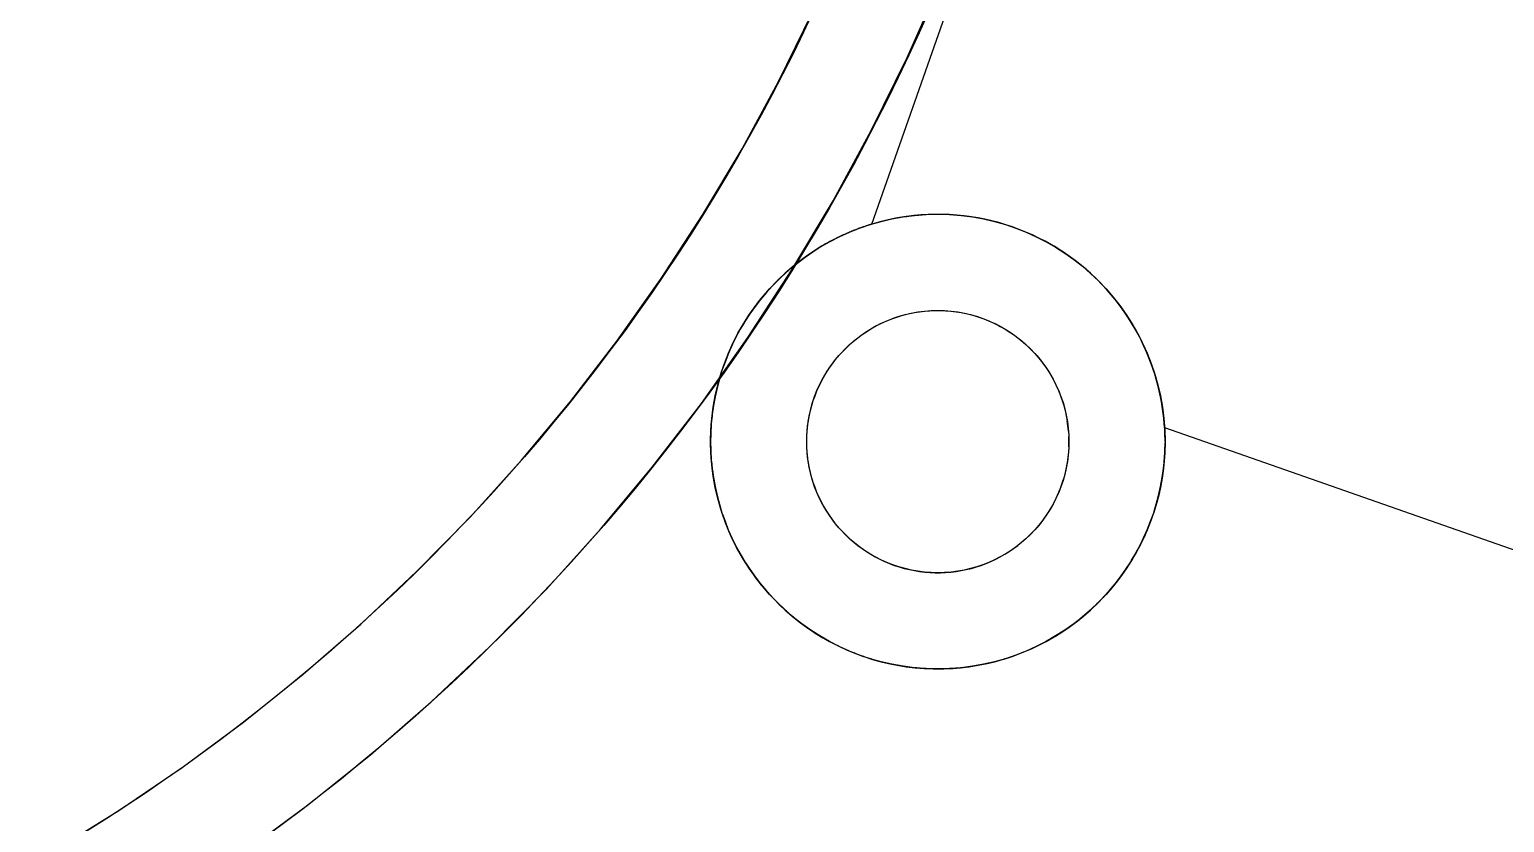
# Model space of a CAD drawing. Header units: millimetres. Extents: x -66 to 216, y -204 to 56.
# Drawn here: x 16.46 to 41.77, y -27.87 to -14.26 of the extents above; entities that cross this region are included whole.
import ezdxf

# ---------------------------------------------------------------- set-up
doc = ezdxf.new("R2010")
doc.units = ezdxf.units.MM
doc.layers.add('TOP_XY', color=7, linetype='Continuous')

msp = doc.modelspace()

# ---------------------------------------------------------------- linework, layer by layer
for centre, radius in [((0, 0), 34.8), ((0, 0), 33), ((32.048, -21.334), 3.9), ((32.048, -21.334), 2.25)]:
    msp.add_circle(centre, radius)
at = {"layer": 'TOP_XY'}
for p, q in [((30.916, -17.602), (34.06, -8.64)), ((31.523, -14.742), (32.084, -13.477)), ((29.313, -15.157), (29.893, -13.979)), ((30.912, -15.984), (31.523, -14.742)), ((28.688, -16.31), (29.313, -15.157)), ((30.252, -17.2), (30.912, -15.984)), ((28.016, -17.438), (28.688, -16.31)), ((29.545, -18.389), (30.252, -17.2)), ((27.301, -18.538), (28.016, -17.438)), ((31.661, -17.454), (31.507, -17.472)), ((31.636, -17.456), (31.515, -17.471)), ((31.759, -17.445), (31.636, -17.456)), ((31.661, -17.454), (31.636, -17.456)), ((31.816, -17.441), (31.661, -17.454)), ((31.759, -17.445), (31.661, -17.454)), ((31.881, -17.438), (31.759, -17.445)), ((31.816, -17.441), (31.759, -17.445)), ((31.971, -17.435), (31.816, -17.441)), ((31.881, -17.438), (31.816, -17.441)), ((32.004, -17.435), (31.881, -17.438)), ((31.971, -17.435), (31.881, -17.438)), ((32.126, -17.435), (31.971, -17.435)), ((32.004, -17.435), (31.971, -17.435)), ((32.127, -17.435), (32.004, -17.435)), ((32.281, -17.441), (32.126, -17.435)), ((32.249, -17.439), (32.127, -17.435)), ((32.372, -17.448), (32.249, -17.439)), ((32.281, -17.441), (32.249, -17.439)), ((32.435, -17.454), (32.281, -17.441)), ((32.372, -17.448), (32.281, -17.441)), ((32.494, -17.46), (32.372, -17.448)), ((32.435, -17.454), (32.372, -17.448)), ((32.589, -17.472), (32.435, -17.454)), ((32.494, -17.46), (32.435, -17.454)), ((32.616, -17.476), (32.494, -17.46)), ((32.589, -17.472), (32.494, -17.46)), ((30.61, -17.709), (30.467, -17.769)), ((30.595, -17.715), (30.575, -17.723)), ((30.615, -17.707), (30.595, -17.715)), ((30.61, -17.709), (30.595, -17.715)), ((30.755, -17.655), (30.61, -17.709)), ((30.634, -17.7), (30.615, -17.707)), ((30.653, -17.693), (30.634, -17.7)), ((30.671, -17.686), (30.653, -17.693)), ((30.688, -17.679), (30.671, -17.686)), ((30.705, -17.673), (30.688, -17.679)), ((30.722, -17.667), (30.705, -17.673)), ((30.738, -17.661), (30.722, -17.667)), ((30.753, -17.656), (30.738, -17.661)), ((30.768, -17.651), (30.753, -17.656)), ((30.902, -17.606), (30.755, -17.655)), ((30.782, -17.646), (30.768, -17.651)), ((30.795, -17.641), (30.782, -17.646)), ((30.808, -17.637), (30.795, -17.641)), ((30.82, -17.633), (30.808, -17.637)), ((30.832, -17.629), (30.82, -17.633)), ((30.842, -17.625), (30.832, -17.629)), ((30.852, -17.622), (30.842, -17.625)), ((30.862, -17.619), (30.852, -17.622)), ((30.87, -17.617), (30.862, -17.619)), ((30.878, -17.614), (30.87, -17.617)), ((30.885, -17.612), (30.878, -17.614)), ((30.892, -17.61), (30.885, -17.612)), ((30.897, -17.608), (30.892, -17.61)), ((30.902, -17.607), (30.897, -17.608)), ((31.051, -17.564), (30.902, -17.606)), ((30.906, -17.605), (30.902, -17.607)), ((30.91, -17.604), (30.906, -17.605)), ((30.912, -17.603), (30.91, -17.604)), ((30.914, -17.603), (30.912, -17.603)), ((30.915, -17.602), (30.914, -17.603)), ((30.916, -17.602), (30.915, -17.602)), ((31.034, -17.569), (30.916, -17.602)), ((31.153, -17.539), (31.034, -17.569)), ((31.051, -17.564), (31.034, -17.569)), ((31.202, -17.527), (31.051, -17.564)), ((31.153, -17.539), (31.051, -17.564)), ((31.273, -17.512), (31.153, -17.539)), ((31.202, -17.527), (31.153, -17.539)), ((31.354, -17.497), (31.202, -17.527)), ((31.273, -17.512), (31.202, -17.527)), ((31.393, -17.49), (31.273, -17.512)), ((31.354, -17.497), (31.273, -17.512)), ((31.507, -17.472), (31.354, -17.497)), ((31.393, -17.49), (31.354, -17.497)), ((31.515, -17.471), (31.393, -17.49)), ((31.507, -17.472), (31.393, -17.49)), ((31.507, -17.472), (31.515, -17.471)), ((32.743, -17.497), (32.589, -17.472)), ((32.616, -17.476), (32.589, -17.472)), ((32.737, -17.495), (32.616, -17.476)), ((32.857, -17.519), (32.737, -17.495)), ((32.895, -17.527), (32.743, -17.497)), ((32.857, -17.519), (32.743, -17.497)), ((32.977, -17.546), (32.857, -17.519)), ((32.895, -17.527), (32.857, -17.519)), ((33.045, -17.564), (32.895, -17.527)), ((32.977, -17.546), (32.895, -17.527)), ((33.096, -17.577), (32.977, -17.546)), ((33.045, -17.564), (32.977, -17.546)), ((33.194, -17.606), (33.045, -17.564)), ((33.096, -17.577), (33.045, -17.564)), ((33.213, -17.612), (33.096, -17.577)), ((33.194, -17.606), (33.096, -17.577)), ((33.342, -17.655), (33.194, -17.606)), ((33.213, -17.612), (33.194, -17.606)), ((33.33, -17.651), (33.213, -17.612)), ((33.445, -17.693), (33.33, -17.651)), ((33.342, -17.655), (33.33, -17.651)), ((33.487, -17.709), (33.342, -17.655)), ((33.445, -17.693), (33.342, -17.655)), ((33.559, -17.739), (33.445, -17.693)), ((33.487, -17.709), (33.445, -17.693)), ((33.63, -17.769), (33.487, -17.709)), ((33.559, -17.739), (33.487, -17.709)), ((30.086, -17.964), (30.05, -17.985)), ((30.189, -17.906), (30.054, -17.983)), ((30.054, -17.983), (30.086, -17.964)), ((30.122, -17.943), (30.086, -17.964)), ((30.158, -17.923), (30.122, -17.943)), ((30.194, -17.903), (30.158, -17.923)), ((30.189, -17.906), (30.158, -17.923)), ((30.326, -17.835), (30.189, -17.906)), ((30.189, -17.906), (30.194, -17.903)), ((30.23, -17.884), (30.194, -17.903)), ((30.266, -17.865), (30.23, -17.884)), ((30.302, -17.847), (30.266, -17.865)), ((30.333, -17.832), (30.302, -17.847)), ((30.326, -17.835), (30.302, -17.847)), ((30.467, -17.769), (30.326, -17.835)), ((30.326, -17.835), (30.333, -17.832)), ((30.356, -17.82), (30.333, -17.832)), ((30.379, -17.809), (30.356, -17.82)), ((30.402, -17.799), (30.379, -17.809)), ((30.425, -17.788), (30.402, -17.799)), ((30.447, -17.778), (30.425, -17.788)), ((30.47, -17.768), (30.447, -17.778)), ((30.467, -17.769), (30.447, -17.778)), ((30.491, -17.759), (30.47, -17.768)), ((30.513, -17.749), (30.491, -17.759)), ((30.534, -17.74), (30.513, -17.749)), ((30.555, -17.732), (30.534, -17.74)), ((30.575, -17.723), (30.555, -17.732)), ((33.671, -17.788), (33.559, -17.739)), ((33.63, -17.769), (33.559, -17.739)), ((33.77, -17.835), (33.63, -17.769)), ((33.671, -17.788), (33.63, -17.769)), ((33.77, -17.835), (33.671, -17.788)), ((33.782, -17.841), (33.671, -17.788)), ((33.908, -17.906), (33.77, -17.835)), ((33.77, -17.835), (33.782, -17.841)), ((33.891, -17.897), (33.782, -17.841)), ((33.999, -17.957), (33.891, -17.897)), ((33.908, -17.906), (33.891, -17.897)), ((34.043, -17.983), (33.908, -17.906)), ((33.999, -17.957), (33.908, -17.906)), ((34.104, -18.02), (33.999, -17.957)), ((34.043, -17.983), (33.999, -17.957)), ((29.649, -18.26), (29.773, -18.167)), ((29.794, -18.152), (29.669, -18.244)), ((29.773, -18.167), (29.669, -18.244)), ((29.773, -18.167), (29.901, -18.079)), ((29.773, -18.167), (29.794, -18.152)), ((29.922, -18.065), (29.794, -18.152)), ((29.901, -18.079), (29.794, -18.152)), ((29.901, -18.079), (29.921, -18.065)), ((29.942, -18.052), (29.921, -18.065)), ((30.054, -17.983), (29.922, -18.065)), ((29.978, -18.029), (29.942, -18.052)), ((30.014, -18.007), (29.978, -18.029)), ((30.05, -17.985), (30.014, -18.007)), ((30.054, -17.983), (30.05, -17.985)), ((34.175, -18.065), (34.043, -17.983)), ((34.104, -18.02), (34.043, -17.983)), ((34.207, -18.086), (34.104, -18.02)), ((34.175, -18.065), (34.104, -18.02)), ((34.303, -18.152), (34.175, -18.065)), ((34.207, -18.086), (34.175, -18.065)), ((34.303, -18.152), (34.207, -18.086)), ((34.308, -18.156), (34.207, -18.086)), ((34.428, -18.244), (34.303, -18.152)), ((34.407, -18.228), (34.308, -18.156)), ((28.79, -19.549), (29.545, -18.389)), ((29.3, -18.567), (29.412, -18.46)), ((29.431, -18.443), (29.318, -18.549)), ((29.412, -18.46), (29.318, -18.549)), ((29.412, -18.46), (29.528, -18.358)), ((29.412, -18.46), (29.431, -18.443)), ((29.548, -18.341), (29.431, -18.443)), ((29.528, -18.358), (29.431, -18.443)), ((29.528, -18.358), (29.649, -18.26)), ((29.528, -18.358), (29.548, -18.341)), ((29.669, -18.244), (29.548, -18.341)), ((29.649, -18.26), (29.548, -18.341)), ((29.649, -18.26), (29.669, -18.244)), ((34.504, -18.304), (34.407, -18.228)), ((34.428, -18.244), (34.407, -18.228)), ((34.549, -18.341), (34.428, -18.244)), ((34.504, -18.304), (34.428, -18.244)), ((34.598, -18.383), (34.504, -18.304)), ((34.549, -18.341), (34.504, -18.304)), ((34.666, -18.443), (34.549, -18.341)), ((34.598, -18.383), (34.549, -18.341)), ((34.69, -18.465), (34.598, -18.383)), ((34.666, -18.443), (34.598, -18.383)), ((34.779, -18.549), (34.666, -18.443)), ((34.69, -18.465), (34.666, -18.443)), ((34.779, -18.549), (34.69, -18.465)), ((26.542, -19.609), (27.301, -18.538)), ((29.089, -18.795), (29.192, -18.679)), ((29.21, -18.66), (29.106, -18.775)), ((29.192, -18.679), (29.106, -18.775)), ((29.192, -18.679), (29.3, -18.567)), ((29.192, -18.679), (29.21, -18.66)), ((29.318, -18.549), (29.21, -18.66)), ((29.3, -18.567), (29.21, -18.66)), ((29.3, -18.567), (29.318, -18.549)), ((34.887, -18.66), (34.779, -18.549)), ((34.865, -18.637), (34.779, -18.549)), ((34.948, -18.727), (34.865, -18.637)), ((34.887, -18.66), (34.865, -18.637)), ((34.991, -18.775), (34.887, -18.66)), ((34.948, -18.727), (34.887, -18.66)), ((35.029, -18.819), (34.948, -18.727)), ((34.991, -18.775), (34.948, -18.727)), ((28.896, -19.038), (28.99, -18.914)), ((29.006, -18.894), (28.912, -19.017)), ((28.99, -18.914), (28.912, -19.017)), ((28.99, -18.914), (29.089, -18.795)), ((28.99, -18.914), (29.006, -18.894)), ((29.106, -18.775), (29.006, -18.894)), ((29.089, -18.795), (29.006, -18.894)), ((29.089, -18.795), (29.106, -18.775)), ((35.091, -18.894), (34.991, -18.775)), ((35.029, -18.819), (34.991, -18.775)), ((35.107, -18.914), (35.029, -18.819)), ((35.091, -18.894), (35.029, -18.819)), ((35.185, -19.017), (35.091, -18.894)), ((35.107, -18.914), (35.091, -18.894)), ((35.181, -19.012), (35.107, -18.914)), ((28.724, -19.295), (28.807, -19.165)), ((28.822, -19.143), (28.737, -19.273)), ((28.807, -19.165), (28.737, -19.273)), ((28.807, -19.165), (28.896, -19.038)), ((28.807, -19.165), (28.822, -19.143)), ((28.912, -19.017), (28.822, -19.143)), ((28.896, -19.038), (28.822, -19.143)), ((28.896, -19.038), (28.912, -19.017)), ((31.218, -19.243), (31.302, -19.212)), ((31.302, -19.212), (31.387, -19.184)), ((31.387, -19.184), (31.473, -19.159)), ((31.473, -19.159), (31.56, -19.138)), ((31.56, -19.138), (31.648, -19.12)), ((31.648, -19.12), (31.736, -19.106)), ((31.736, -19.106), (31.825, -19.095)), ((31.825, -19.095), (31.914, -19.088)), ((31.914, -19.088), (32.004, -19.085)), ((32.004, -19.085), (32.093, -19.085)), ((32.093, -19.085), (32.183, -19.088)), ((32.183, -19.088), (32.272, -19.095)), ((32.272, -19.095), (32.361, -19.106)), ((32.361, -19.106), (32.449, -19.12)), ((32.449, -19.12), (32.537, -19.138)), ((32.537, -19.138), (32.624, -19.159)), ((32.624, -19.159), (32.71, -19.184)), ((32.71, -19.184), (32.795, -19.212)), ((32.795, -19.212), (32.878, -19.243)), ((35.253, -19.111), (35.181, -19.012)), ((35.275, -19.143), (35.185, -19.017)), ((35.253, -19.111), (35.185, -19.017)), ((35.321, -19.213), (35.253, -19.111)), ((35.275, -19.143), (35.253, -19.111)), ((35.359, -19.273), (35.275, -19.143)), ((35.321, -19.213), (35.275, -19.143)), ((35.386, -19.317), (35.321, -19.213)), ((35.359, -19.273), (35.321, -19.213)), ((28.572, -19.566), (28.645, -19.429)), ((28.658, -19.407), (28.584, -19.543)), ((28.645, -19.429), (28.584, -19.543)), ((28.645, -19.429), (28.724, -19.295)), ((28.645, -19.429), (28.658, -19.407)), ((28.737, -19.273), (28.658, -19.407)), ((28.724, -19.295), (28.658, -19.407)), ((28.724, -19.295), (28.737, -19.273)), ((30.748, -19.498), (30.822, -19.448)), ((30.822, -19.448), (30.898, -19.401)), ((30.898, -19.401), (30.975, -19.357)), ((30.975, -19.357), (31.055, -19.315)), ((31.055, -19.315), (31.136, -19.278)), ((31.136, -19.278), (31.218, -19.243)), ((32.878, -19.243), (32.961, -19.278)), ((32.961, -19.278), (33.042, -19.315)), ((33.042, -19.315), (33.121, -19.357)), ((33.121, -19.357), (33.199, -19.401)), ((33.199, -19.401), (33.275, -19.448)), ((33.275, -19.448), (33.349, -19.498)), ((35.439, -19.407), (35.359, -19.273)), ((35.386, -19.317), (35.359, -19.273)), ((35.448, -19.423), (35.386, -19.317)), ((35.439, -19.407), (35.386, -19.317)), ((35.513, -19.543), (35.439, -19.407)), ((35.448, -19.423), (35.439, -19.407)), ((35.507, -19.531), (35.448, -19.423)), ((25.742, -20.648), (26.542, -19.609)), ((27.99, -20.678), (28.79, -19.549)), ((28.443, -19.848), (28.505, -19.706)), ((28.516, -19.682), (28.453, -19.824)), ((28.505, -19.706), (28.453, -19.824)), ((28.505, -19.706), (28.572, -19.566)), ((28.505, -19.706), (28.516, -19.682)), ((28.584, -19.543), (28.516, -19.682)), ((28.572, -19.566), (28.516, -19.682)), ((28.572, -19.566), (28.584, -19.543)), ((30.411, -19.791), (30.473, -19.728)), ((30.473, -19.728), (30.538, -19.666)), ((30.538, -19.666), (30.606, -19.607)), ((30.606, -19.607), (30.676, -19.551)), ((30.676, -19.551), (30.748, -19.498)), ((33.349, -19.498), (33.421, -19.551)), ((33.421, -19.551), (33.491, -19.607)), ((33.491, -19.607), (33.558, -19.666)), ((33.558, -19.666), (33.623, -19.728)), ((33.623, -19.728), (33.686, -19.791)), ((35.562, -19.641), (35.507, -19.531)), ((35.513, -19.543), (35.507, -19.531)), ((35.581, -19.682), (35.513, -19.543)), ((35.562, -19.641), (35.513, -19.543)), ((35.613, -19.752), (35.562, -19.641)), ((35.581, -19.682), (35.562, -19.641)), ((35.644, -19.824), (35.581, -19.682)), ((35.613, -19.752), (35.581, -19.682)), ((28.336, -20.139), (28.386, -19.993)), ((28.396, -19.968), (28.344, -20.114)), ((28.386, -19.993), (28.344, -20.114)), ((28.386, -19.993), (28.443, -19.848)), ((28.386, -19.993), (28.396, -19.968)), ((28.453, -19.824), (28.396, -19.968)), ((28.443, -19.848), (28.396, -19.968)), ((28.443, -19.848), (28.453, -19.824)), ((30.187, -20.07), (30.239, -19.997)), ((30.239, -19.997), (30.293, -19.926)), ((30.293, -19.926), (30.351, -19.858)), ((30.351, -19.858), (30.411, -19.791)), ((33.686, -19.791), (33.746, -19.858)), ((33.746, -19.858), (33.804, -19.926)), ((33.804, -19.926), (33.858, -19.997)), ((33.858, -19.997), (33.91, -20.07)), ((35.661, -19.865), (35.613, -19.752)), ((35.644, -19.824), (35.613, -19.752)), ((35.701, -19.968), (35.644, -19.824)), ((35.661, -19.865), (35.644, -19.824)), ((35.701, -19.968), (35.661, -19.865)), ((35.706, -19.98), (35.661, -19.865)), ((35.753, -20.114), (35.701, -19.968)), ((35.701, -19.968), (35.706, -19.98)), ((35.746, -20.095), (35.706, -19.98)), ((28.291, -20.288), (28.336, -20.139)), ((28.344, -20.114), (28.299, -20.263)), ((28.336, -20.139), (28.299, -20.263)), ((28.336, -20.139), (28.344, -20.114)), ((30.05, -20.301), (30.092, -20.222)), ((30.092, -20.222), (30.138, -20.145)), ((30.138, -20.145), (30.187, -20.07)), ((33.91, -20.07), (33.959, -20.145)), ((33.959, -20.145), (34.004, -20.222)), ((34.004, -20.222), (34.047, -20.301)), ((35.784, -20.212), (35.746, -20.095)), ((35.753, -20.114), (35.746, -20.095)), ((35.798, -20.263), (35.753, -20.114)), ((35.784, -20.212), (35.753, -20.114)), ((35.817, -20.331), (35.784, -20.212)), ((35.798, -20.263), (35.784, -20.212)), ((28.22, -20.59), (28.253, -20.438)), ((28.259, -20.413), (28.225, -20.564)), ((28.253, -20.438), (28.225, -20.564)), ((28.253, -20.438), (28.291, -20.288)), ((28.253, -20.438), (28.259, -20.413)), ((28.299, -20.263), (28.259, -20.413)), ((28.291, -20.288), (28.259, -20.413)), ((28.291, -20.288), (28.299, -20.263)), ((29.941, -20.546), (29.974, -20.463)), ((29.974, -20.463), (30.01, -20.381)), ((30.01, -20.381), (30.05, -20.301)), ((34.047, -20.301), (34.087, -20.381)), ((34.087, -20.381), (34.123, -20.463)), ((34.123, -20.463), (34.156, -20.546)), ((35.838, -20.413), (35.798, -20.263)), ((35.817, -20.331), (35.798, -20.263)), ((35.847, -20.45), (35.817, -20.331)), ((35.838, -20.413), (35.817, -20.331)), ((35.872, -20.564), (35.838, -20.413)), ((35.847, -20.45), (35.838, -20.413)), ((35.872, -20.564), (35.847, -20.45)), ((35.873, -20.57), (35.847, -20.45)), ((24.901, -21.655), (25.742, -20.648)), ((27.146, -21.775), (27.99, -20.678)), ((28.173, -20.896), (28.194, -20.742)), ((28.198, -20.717), (28.176, -20.87)), ((28.194, -20.742), (28.176, -20.87)), ((28.194, -20.742), (28.22, -20.59)), ((28.194, -20.742), (28.198, -20.717)), ((28.225, -20.564), (28.198, -20.717)), ((28.22, -20.59), (28.198, -20.717)), ((28.22, -20.59), (28.225, -20.564)), ((29.862, -20.802), (29.885, -20.716)), ((29.885, -20.716), (29.911, -20.63)), ((29.911, -20.63), (29.941, -20.546)), ((34.156, -20.546), (34.185, -20.63)), ((34.185, -20.63), (34.212, -20.716)), ((34.212, -20.716), (34.235, -20.802)), ((35.899, -20.717), (35.872, -20.564)), ((35.895, -20.69), (35.873, -20.57)), ((35.913, -20.812), (35.895, -20.69)), ((35.899, -20.717), (35.895, -20.69)), ((35.921, -20.87), (35.899, -20.717)), ((35.913, -20.812), (35.899, -20.717)), ((28.159, -21.051), (28.173, -20.896)), ((28.176, -20.87), (28.161, -21.024)), ((28.173, -20.896), (28.161, -21.024)), ((28.173, -20.896), (28.176, -20.87)), ((29.814, -21.066), (29.827, -20.978)), ((29.827, -20.978), (29.843, -20.89)), ((29.843, -20.89), (29.862, -20.802)), ((34.235, -20.802), (34.254, -20.89)), ((34.254, -20.89), (34.27, -20.978)), ((34.282, -21.066), (34.27, -20.978)), ((35.928, -20.934), (35.913, -20.812)), ((35.921, -20.87), (35.913, -20.812)), ((35.941, -21.089), (35.921, -20.87)), ((35.928, -20.934), (35.921, -20.87)), ((35.936, -21.024), (35.921, -20.87)), ((35.935, -21.011), (35.928, -20.934)), ((28.151, -21.179), (28.148, -21.334)), ((28.148, -21.361), (28.151, -21.206)), ((28.151, -21.206), (28.148, -21.334)), ((28.161, -21.024), (28.151, -21.179)), ((28.151, -21.206), (28.159, -21.051)), ((28.159, -21.051), (28.151, -21.179)), ((28.151, -21.206), (28.151, -21.179)), ((28.159, -21.051), (28.161, -21.024)), ((29.798, -21.334), (29.8, -21.245)), ((29.8, -21.245), (29.806, -21.155)), ((29.806, -21.155), (29.814, -21.066)), ((34.291, -21.155), (34.282, -21.066)), ((34.291, -21.155), (34.297, -21.245)), ((34.298, -21.334), (34.297, -21.245)), ((35.941, -21.089), (35.935, -21.011)), ((35.945, -21.179), (35.936, -21.024)), ((35.941, -21.089), (35.936, -21.024)), ((35.941, -21.089), (35.941, -21.089)), ((35.941, -21.091), (35.941, -21.089)), ((35.941, -21.089), (54.351, -27.549)), ((35.941, -21.093), (35.941, -21.091)), ((35.941, -21.096), (35.941, -21.093)), ((35.941, -21.1), (35.941, -21.096)), ((35.942, -21.105), (35.941, -21.1)), ((35.942, -21.11), (35.942, -21.105)), ((35.942, -21.117), (35.942, -21.11)), ((35.943, -21.124), (35.942, -21.117)), ((35.943, -21.133), (35.943, -21.124)), ((35.944, -21.142), (35.943, -21.133)), ((35.944, -21.152), (35.944, -21.142)), ((35.945, -21.162), (35.944, -21.152)), ((35.945, -21.174), (35.945, -21.162)), ((35.946, -21.186), (35.945, -21.174)), ((35.948, -21.334), (35.945, -21.179)), ((35.946, -21.2), (35.946, -21.186)), ((35.947, -21.214), (35.946, -21.2)), ((35.947, -21.229), (35.947, -21.214)), ((35.947, -21.244), (35.947, -21.229)), ((35.948, -21.261), (35.947, -21.244)), ((35.948, -21.278), (35.948, -21.261)), ((28.148, -21.361), (28.148, -21.334)), ((28.148, -21.334), (28.151, -21.489)), ((28.153, -21.516), (28.148, -21.361)), ((28.148, -21.361), (28.151, -21.489)), ((28.153, -21.516), (28.151, -21.489)), ((28.151, -21.489), (28.161, -21.644)), ((28.163, -21.67), (28.153, -21.516)), ((28.153, -21.516), (28.161, -21.644)), ((29.8, -21.424), (29.798, -21.334)), ((29.806, -21.513), (29.8, -21.424)), ((29.814, -21.602), (29.806, -21.513)), ((34.291, -21.513), (34.282, -21.602)), ((34.297, -21.424), (34.291, -21.513)), ((34.297, -21.424), (34.298, -21.334)), ((35.936, -21.644), (35.945, -21.489)), ((35.944, -21.527), (35.945, -21.503)), ((35.948, -21.334), (35.945, -21.489)), ((35.945, -21.489), (35.946, -21.48)), ((35.945, -21.503), (35.946, -21.48)), ((35.945, -21.489), (35.945, -21.503)), ((35.946, -21.457), (35.947, -21.435)), ((35.946, -21.48), (35.946, -21.457)), ((35.947, -21.435), (35.948, -21.414)), ((35.948, -21.296), (35.948, -21.278)), ((35.948, -21.315), (35.948, -21.296)), ((35.948, -21.334), (35.948, -21.315)), ((35.948, -21.334), (35.948, -21.353)), ((35.948, -21.373), (35.948, -21.353)), ((35.948, -21.393), (35.948, -21.373)), ((35.948, -21.414), (35.948, -21.393)), ((24.02, -22.628), (24.901, -21.655)), ((28.163, -21.67), (28.161, -21.644)), ((28.161, -21.644), (28.176, -21.798)), ((28.179, -21.825), (28.163, -21.67)), ((28.163, -21.67), (28.176, -21.798)), ((29.827, -21.691), (29.814, -21.602)), ((29.843, -21.779), (29.827, -21.691)), ((34.27, -21.691), (34.254, -21.779)), ((34.282, -21.602), (34.27, -21.691)), ((35.921, -21.798), (35.936, -21.644)), ((35.922, -21.785), (35.925, -21.758)), ((35.925, -21.758), (35.928, -21.731)), ((35.928, -21.731), (35.931, -21.705)), ((35.931, -21.705), (35.933, -21.678)), ((35.933, -21.678), (35.935, -21.652)), ((35.935, -21.652), (35.937, -21.626)), ((35.936, -21.644), (35.935, -21.652)), ((35.936, -21.644), (35.937, -21.626)), ((35.937, -21.626), (35.939, -21.601)), ((35.939, -21.601), (35.941, -21.576)), ((35.941, -21.576), (35.942, -21.551)), ((35.942, -21.551), (35.944, -21.527)), ((26.259, -22.837), (27.146, -21.775)), ((28.179, -21.825), (28.176, -21.798)), ((28.176, -21.798), (28.198, -21.952)), ((28.202, -21.978), (28.179, -21.825)), ((28.179, -21.825), (28.198, -21.952)), ((28.202, -21.978), (28.198, -21.952)), ((28.198, -21.952), (28.225, -22.105)), ((28.231, -22.131), (28.202, -21.978)), ((28.202, -21.978), (28.225, -22.105)), ((29.862, -21.866), (29.843, -21.779)), ((29.885, -21.953), (29.862, -21.866)), ((29.911, -22.038), (29.885, -21.953)), ((34.212, -21.953), (34.185, -22.038)), ((34.235, -21.866), (34.212, -21.953)), ((34.254, -21.779), (34.235, -21.866)), ((35.872, -22.105), (35.899, -21.952)), ((35.877, -22.077), (35.904, -21.924)), ((35.877, -22.077), (35.899, -21.952)), ((35.899, -21.952), (35.921, -21.798)), ((35.904, -21.924), (35.899, -21.952)), ((35.904, -21.924), (35.908, -21.896)), ((35.908, -21.896), (35.912, -21.868)), ((35.912, -21.868), (35.915, -21.84)), ((35.915, -21.84), (35.919, -21.813)), ((35.922, -21.785), (35.919, -21.813)), ((35.921, -21.798), (35.919, -21.813)), ((35.921, -21.798), (35.922, -21.785)), ((28.231, -22.131), (28.225, -22.105)), ((28.225, -22.105), (28.259, -22.256)), ((28.265, -22.282), (28.231, -22.131)), ((28.231, -22.131), (28.259, -22.256)), ((28.265, -22.282), (28.259, -22.256)), ((28.259, -22.256), (28.299, -22.406)), ((29.941, -22.122), (29.911, -22.038)), ((29.974, -22.206), (29.941, -22.122)), ((30.01, -22.287), (29.974, -22.206)), ((34.123, -22.206), (34.087, -22.287)), ((34.156, -22.122), (34.123, -22.206)), ((34.185, -22.038), (34.156, -22.122)), ((35.798, -22.406), (35.838, -22.256)), ((35.845, -22.228), (35.806, -22.378)), ((35.806, -22.378), (35.838, -22.256)), ((35.838, -22.256), (35.872, -22.105)), ((35.845, -22.228), (35.838, -22.256)), ((35.877, -22.077), (35.845, -22.228)), ((35.845, -22.228), (35.872, -22.105)), ((35.877, -22.077), (35.872, -22.105)), ((28.306, -22.431), (28.265, -22.282)), ((28.265, -22.282), (28.299, -22.406)), ((28.306, -22.431), (28.299, -22.406)), ((28.299, -22.406), (28.344, -22.554)), ((28.353, -22.579), (28.306, -22.431)), ((28.306, -22.431), (28.344, -22.554)), ((30.05, -22.368), (30.01, -22.287)), ((30.092, -22.446), (30.05, -22.368)), ((30.138, -22.523), (30.092, -22.446)), ((30.187, -22.598), (30.138, -22.523)), ((33.959, -22.523), (33.91, -22.598)), ((34.004, -22.446), (33.959, -22.523)), ((34.047, -22.368), (34.004, -22.446)), ((34.087, -22.287), (34.047, -22.368)), ((35.762, -22.527), (35.711, -22.674)), ((35.753, -22.554), (35.798, -22.406)), ((35.762, -22.527), (35.753, -22.554)), ((35.806, -22.378), (35.762, -22.527)), ((35.762, -22.527), (35.798, -22.406)), ((35.806, -22.378), (35.798, -22.406)), ((23.101, -23.565), (24.02, -22.628)), ((28.353, -22.579), (28.344, -22.554)), ((28.344, -22.554), (28.396, -22.7)), ((28.405, -22.725), (28.353, -22.579)), ((28.353, -22.579), (28.396, -22.7)), ((28.405, -22.725), (28.396, -22.7)), ((28.396, -22.7), (28.453, -22.845)), ((28.463, -22.869), (28.405, -22.725)), ((28.405, -22.725), (28.453, -22.845)), ((30.239, -22.671), (30.187, -22.598)), ((30.293, -22.742), (30.239, -22.671)), ((30.351, -22.811), (30.293, -22.742)), ((33.804, -22.742), (33.746, -22.811)), ((33.858, -22.671), (33.804, -22.742)), ((33.91, -22.598), (33.858, -22.671)), ((35.644, -22.845), (35.701, -22.7)), ((35.711, -22.674), (35.655, -22.818)), ((35.655, -22.818), (35.701, -22.7)), ((35.701, -22.7), (35.753, -22.554)), ((35.711, -22.674), (35.701, -22.7)), ((35.711, -22.674), (35.753, -22.554)), ((26.259, -22.837), (25.33, -23.863)), ((28.463, -22.869), (28.453, -22.845)), ((28.453, -22.845), (28.516, -22.986)), ((28.527, -23.011), (28.463, -22.869)), ((28.463, -22.869), (28.516, -22.986)), ((28.527, -23.011), (28.516, -22.986)), ((28.516, -22.986), (28.584, -23.126)), ((28.596, -23.149), (28.527, -23.011)), ((28.527, -23.011), (28.584, -23.126)), ((30.411, -22.877), (30.351, -22.811)), ((30.411, -22.877), (30.473, -22.941)), ((30.473, -22.941), (30.538, -23.002)), ((30.538, -23.002), (30.606, -23.061)), ((33.558, -23.002), (33.491, -23.061)), ((33.558, -23.002), (33.623, -22.941)), ((33.623, -22.941), (33.686, -22.877)), ((33.746, -22.811), (33.686, -22.877)), ((35.513, -23.126), (35.581, -22.986)), ((35.593, -22.961), (35.526, -23.1)), ((35.526, -23.1), (35.581, -22.986)), ((35.581, -22.986), (35.644, -22.845)), ((35.593, -22.961), (35.581, -22.986)), ((35.655, -22.818), (35.593, -22.961)), ((35.593, -22.961), (35.644, -22.845)), ((35.655, -22.818), (35.644, -22.845)), ((28.596, -23.149), (28.584, -23.126)), ((28.584, -23.126), (28.658, -23.262)), ((28.671, -23.285), (28.596, -23.149)), ((28.596, -23.149), (28.658, -23.262)), ((28.671, -23.285), (28.658, -23.262)), ((28.658, -23.262), (28.737, -23.395)), ((28.752, -23.418), (28.671, -23.285)), ((28.671, -23.285), (28.737, -23.395)), ((30.606, -23.061), (30.676, -23.117)), ((30.676, -23.117), (30.748, -23.17)), ((30.748, -23.17), (30.822, -23.22)), ((30.822, -23.22), (30.898, -23.268)), ((30.898, -23.268), (30.975, -23.312)), ((33.121, -23.312), (33.199, -23.268)), ((33.199, -23.268), (33.275, -23.22)), ((33.275, -23.22), (33.349, -23.17)), ((33.349, -23.17), (33.421, -23.117)), ((33.491, -23.061), (33.421, -23.117)), ((35.359, -23.395), (35.439, -23.262)), ((35.453, -23.237), (35.374, -23.371)), ((35.374, -23.371), (35.439, -23.262)), ((35.439, -23.262), (35.513, -23.126)), ((35.453, -23.237), (35.439, -23.262)), ((35.526, -23.1), (35.453, -23.237)), ((35.453, -23.237), (35.513, -23.126)), ((35.526, -23.1), (35.513, -23.126)), ((28.752, -23.418), (28.737, -23.395)), ((28.737, -23.395), (28.822, -23.525)), ((28.837, -23.547), (28.752, -23.418)), ((28.752, -23.418), (28.822, -23.525)), ((28.837, -23.547), (28.822, -23.525)), ((28.822, -23.525), (28.912, -23.652)), ((30.975, -23.312), (31.055, -23.353)), ((31.055, -23.353), (31.136, -23.391)), ((31.136, -23.391), (31.218, -23.426)), ((31.218, -23.426), (31.302, -23.457)), ((31.302, -23.457), (31.387, -23.485)), ((31.387, -23.485), (31.473, -23.51)), ((31.473, -23.51), (31.56, -23.531)), ((31.56, -23.531), (31.648, -23.548)), ((32.449, -23.548), (32.537, -23.531)), ((32.537, -23.531), (32.624, -23.51)), ((32.624, -23.51), (32.71, -23.485)), ((32.71, -23.485), (32.795, -23.457)), ((32.795, -23.457), (32.878, -23.426)), ((32.878, -23.426), (32.961, -23.391)), ((32.961, -23.391), (33.042, -23.353)), ((33.042, -23.353), (33.121, -23.312)), ((35.185, -23.652), (35.275, -23.525)), ((35.291, -23.502), (35.202, -23.629)), ((35.202, -23.629), (35.275, -23.525)), ((35.275, -23.525), (35.359, -23.395)), ((35.291, -23.502), (35.275, -23.525)), ((35.374, -23.371), (35.291, -23.502)), ((35.291, -23.502), (35.359, -23.395)), ((35.374, -23.371), (35.359, -23.395)), ((22.146, -24.465), (23.101, -23.565)), ((28.928, -23.673), (28.837, -23.547)), ((28.837, -23.547), (28.912, -23.652)), ((28.928, -23.673), (28.912, -23.652)), ((28.912, -23.652), (29.006, -23.775)), ((29.023, -23.795), (28.928, -23.673)), ((28.928, -23.673), (29.006, -23.775)), ((29.023, -23.795), (29.006, -23.775)), ((29.006, -23.775), (29.106, -23.894)), ((29.123, -23.914), (29.023, -23.795)), ((29.023, -23.795), (29.106, -23.894)), ((31.648, -23.548), (31.736, -23.563)), ((31.736, -23.563), (31.825, -23.573)), ((31.825, -23.573), (31.914, -23.58)), ((31.914, -23.58), (32.004, -23.584)), ((32.004, -23.584), (32.093, -23.584)), ((32.093, -23.584), (32.183, -23.58)), ((32.183, -23.58), (32.272, -23.573)), ((32.272, -23.573), (32.361, -23.563)), ((32.361, -23.563), (32.449, -23.548)), ((34.991, -23.894), (35.091, -23.775)), ((35.108, -23.752), (35.01, -23.872)), ((35.01, -23.872), (35.091, -23.775)), ((35.091, -23.775), (35.185, -23.652)), ((35.108, -23.752), (35.091, -23.775)), ((35.202, -23.629), (35.108, -23.752)), ((35.108, -23.752), (35.185, -23.652)), ((35.202, -23.629), (35.185, -23.652)), ((24.361, -24.851), (25.33, -23.863)), ((29.123, -23.914), (29.106, -23.894)), ((29.106, -23.894), (29.21, -24.009)), ((29.228, -24.028), (29.123, -23.914)), ((29.123, -23.914), (29.21, -24.009)), ((29.228, -24.028), (29.21, -24.009)), ((29.21, -24.009), (29.318, -24.119)), ((29.338, -24.138), (29.228, -24.028)), ((29.228, -24.028), (29.318, -24.119)), ((34.779, -24.119), (34.887, -24.009)), ((34.799, -24.099), (34.906, -23.988)), ((34.799, -24.099), (34.887, -24.009)), ((34.887, -24.009), (34.991, -23.894)), ((34.906, -23.988), (34.887, -24.009)), ((35.01, -23.872), (34.906, -23.988)), ((34.906, -23.988), (34.991, -23.894)), ((35.01, -23.872), (34.991, -23.894)), ((29.338, -24.138), (29.318, -24.119)), ((29.318, -24.119), (29.431, -24.226)), ((29.338, -24.138), (29.451, -24.244)), ((29.338, -24.138), (29.431, -24.226)), ((29.451, -24.244), (29.431, -24.226)), ((29.431, -24.226), (29.548, -24.327)), ((29.451, -24.244), (29.569, -24.345)), ((29.451, -24.244), (29.548, -24.327)), ((34.549, -24.327), (34.666, -24.226)), ((34.686, -24.207), (34.57, -24.309)), ((34.57, -24.309), (34.666, -24.226)), ((34.666, -24.226), (34.779, -24.119)), ((34.686, -24.207), (34.666, -24.226)), ((34.799, -24.099), (34.686, -24.207)), ((34.686, -24.207), (34.779, -24.119)), ((34.799, -24.099), (34.779, -24.119)), ((21.156, -25.326), (22.146, -24.465)), ((29.569, -24.345), (29.548, -24.327)), ((29.548, -24.327), (29.669, -24.424)), ((29.569, -24.345), (29.691, -24.441)), ((29.569, -24.345), (29.669, -24.424)), ((29.691, -24.441), (29.669, -24.424)), ((29.669, -24.424), (29.794, -24.517)), ((29.691, -24.441), (29.816, -24.532)), ((29.691, -24.441), (29.794, -24.517)), ((29.816, -24.532), (29.794, -24.517)), ((29.794, -24.517), (29.922, -24.604)), ((29.816, -24.532), (29.945, -24.618)), ((29.816, -24.532), (29.922, -24.604)), ((34.175, -24.604), (34.303, -24.517)), ((34.198, -24.588), (34.326, -24.5)), ((34.198, -24.588), (34.303, -24.517)), ((34.303, -24.517), (34.428, -24.424)), ((34.326, -24.5), (34.303, -24.517)), ((34.326, -24.5), (34.45, -24.407)), ((34.326, -24.5), (34.428, -24.424)), ((34.428, -24.424), (34.549, -24.327)), ((34.45, -24.407), (34.428, -24.424)), ((34.57, -24.309), (34.45, -24.407)), ((34.45, -24.407), (34.549, -24.327)), ((34.57, -24.309), (34.549, -24.327)), ((29.945, -24.618), (29.922, -24.604)), ((29.922, -24.604), (30.054, -24.686)), ((29.945, -24.618), (30.077, -24.699)), ((29.945, -24.618), (30.054, -24.686)), ((30.077, -24.699), (30.054, -24.686)), ((30.054, -24.686), (30.189, -24.762)), ((30.077, -24.699), (30.213, -24.775)), ((30.077, -24.699), (30.189, -24.762)), ((30.213, -24.775), (30.189, -24.762)), ((30.189, -24.762), (30.326, -24.833)), ((30.213, -24.775), (30.351, -24.845)), ((30.213, -24.775), (30.326, -24.833)), ((33.77, -24.833), (33.908, -24.762)), ((33.795, -24.821), (33.933, -24.749)), ((33.795, -24.821), (33.908, -24.762)), ((33.908, -24.762), (34.043, -24.686)), ((33.933, -24.749), (33.908, -24.762)), ((33.933, -24.749), (34.067, -24.671)), ((33.933, -24.749), (34.043, -24.686)), ((34.043, -24.686), (34.175, -24.604)), ((34.067, -24.671), (34.043, -24.686)), ((34.067, -24.671), (34.198, -24.588)), ((34.067, -24.671), (34.175, -24.604)), ((34.198, -24.588), (34.175, -24.604)), ((23.354, -25.8), (24.361, -24.851)), ((30.351, -24.845), (30.326, -24.833)), ((30.326, -24.833), (30.467, -24.899)), ((30.351, -24.845), (30.492, -24.91)), ((30.351, -24.845), (30.467, -24.899)), ((30.492, -24.91), (30.467, -24.899)), ((30.467, -24.899), (30.61, -24.959)), ((30.492, -24.91), (30.635, -24.969)), ((30.492, -24.91), (30.61, -24.959)), ((30.635, -24.969), (30.61, -24.959)), ((30.61, -24.959), (30.755, -25.014)), ((30.635, -24.969), (30.781, -25.023)), ((30.635, -24.969), (30.755, -25.014)), ((30.781, -25.023), (30.755, -25.014)), ((30.755, -25.014), (30.902, -25.062)), ((30.781, -25.023), (30.929, -25.07)), ((30.781, -25.023), (30.902, -25.062)), ((33.072, -25.098), (33.221, -25.054)), ((33.194, -25.062), (33.342, -25.014)), ((33.221, -25.054), (33.194, -25.062)), ((33.221, -25.054), (33.368, -25.004)), ((33.221, -25.054), (33.342, -25.014)), ((33.342, -25.014), (33.487, -24.959)), ((33.368, -25.004), (33.342, -25.014)), ((33.368, -25.004), (33.513, -24.949)), ((33.368, -25.004), (33.487, -24.959)), ((33.487, -24.959), (33.63, -24.899)), ((33.513, -24.949), (33.487, -24.959)), ((33.513, -24.949), (33.655, -24.888)), ((33.513, -24.949), (33.63, -24.899)), ((33.63, -24.899), (33.77, -24.833)), ((33.655, -24.888), (33.63, -24.899)), ((33.655, -24.888), (33.795, -24.821)), ((33.655, -24.888), (33.77, -24.833)), ((33.795, -24.821), (33.77, -24.833)), ((30.929, -25.07), (30.902, -25.062)), ((30.902, -25.062), (31.051, -25.105)), ((30.929, -25.07), (31.078, -25.112)), ((30.929, -25.07), (31.051, -25.105)), ((31.078, -25.112), (31.051, -25.105)), ((31.051, -25.105), (31.202, -25.141)), ((31.078, -25.112), (31.229, -25.147)), ((31.078, -25.112), (31.202, -25.141)), ((31.229, -25.147), (31.202, -25.141)), ((31.202, -25.141), (31.354, -25.172)), ((31.229, -25.147), (31.381, -25.177)), ((31.229, -25.147), (31.354, -25.172)), ((31.381, -25.177), (31.354, -25.172)), ((31.354, -25.172), (31.507, -25.197)), ((31.381, -25.177), (31.535, -25.2)), ((31.381, -25.177), (31.507, -25.197)), ((31.535, -25.2), (31.507, -25.197)), ((31.507, -25.197), (31.661, -25.215)), ((31.535, -25.2), (31.689, -25.218)), ((31.535, -25.2), (31.661, -25.215)), ((31.689, -25.218), (31.661, -25.215)), ((31.661, -25.215), (31.816, -25.227)), ((31.689, -25.218), (31.843, -25.229)), ((31.689, -25.218), (31.816, -25.227)), ((31.843, -25.229), (31.816, -25.227)), ((31.816, -25.227), (31.971, -25.233)), ((31.843, -25.229), (31.998, -25.234)), ((31.843, -25.229), (31.971, -25.233)), ((31.998, -25.234), (31.971, -25.233)), ((31.971, -25.233), (32.126, -25.233)), ((31.998, -25.234), (32.153, -25.233)), ((31.998, -25.234), (32.126, -25.233)), ((32.126, -25.233), (32.281, -25.227)), ((32.153, -25.233), (32.126, -25.233)), ((32.153, -25.233), (32.308, -25.226)), ((32.153, -25.233), (32.281, -25.227)), ((32.281, -25.227), (32.435, -25.215)), ((32.308, -25.226), (32.281, -25.227)), ((32.308, -25.226), (32.463, -25.212)), ((32.308, -25.226), (32.435, -25.215)), ((32.435, -25.215), (32.589, -25.197)), ((32.463, -25.212), (32.435, -25.215)), ((32.463, -25.212), (32.617, -25.193)), ((32.463, -25.212), (32.589, -25.197)), ((32.589, -25.197), (32.743, -25.172)), ((32.617, -25.193), (32.589, -25.197)), ((32.617, -25.193), (32.77, -25.167)), ((32.617, -25.193), (32.743, -25.172)), ((32.743, -25.172), (32.895, -25.141)), ((32.77, -25.167), (32.743, -25.172)), ((32.77, -25.167), (32.922, -25.135)), ((32.77, -25.167), (32.895, -25.141)), ((32.895, -25.141), (33.045, -25.105)), ((32.922, -25.135), (32.895, -25.141)), ((32.922, -25.135), (33.072, -25.098)), ((32.922, -25.135), (33.045, -25.105)), ((33.045, -25.105), (33.194, -25.062)), ((33.072, -25.098), (33.045, -25.105)), ((33.072, -25.098), (33.194, -25.062)), ((20.132, -26.147), (21.156, -25.326)), ((22.31, -26.708), (23.354, -25.8)), ((19.077, -26.927), (20.132, -26.147)), ((21.231, -27.574), (22.31, -26.708)), ((17.991, -27.664), (19.077, -26.927)), ((20.118, -28.396), (21.231, -27.574)), ((16.877, -28.358), (17.991, -27.664))]:
    msp.add_line(p, q, dxfattribs=at)

doc.saveas('drawing.dxf')
